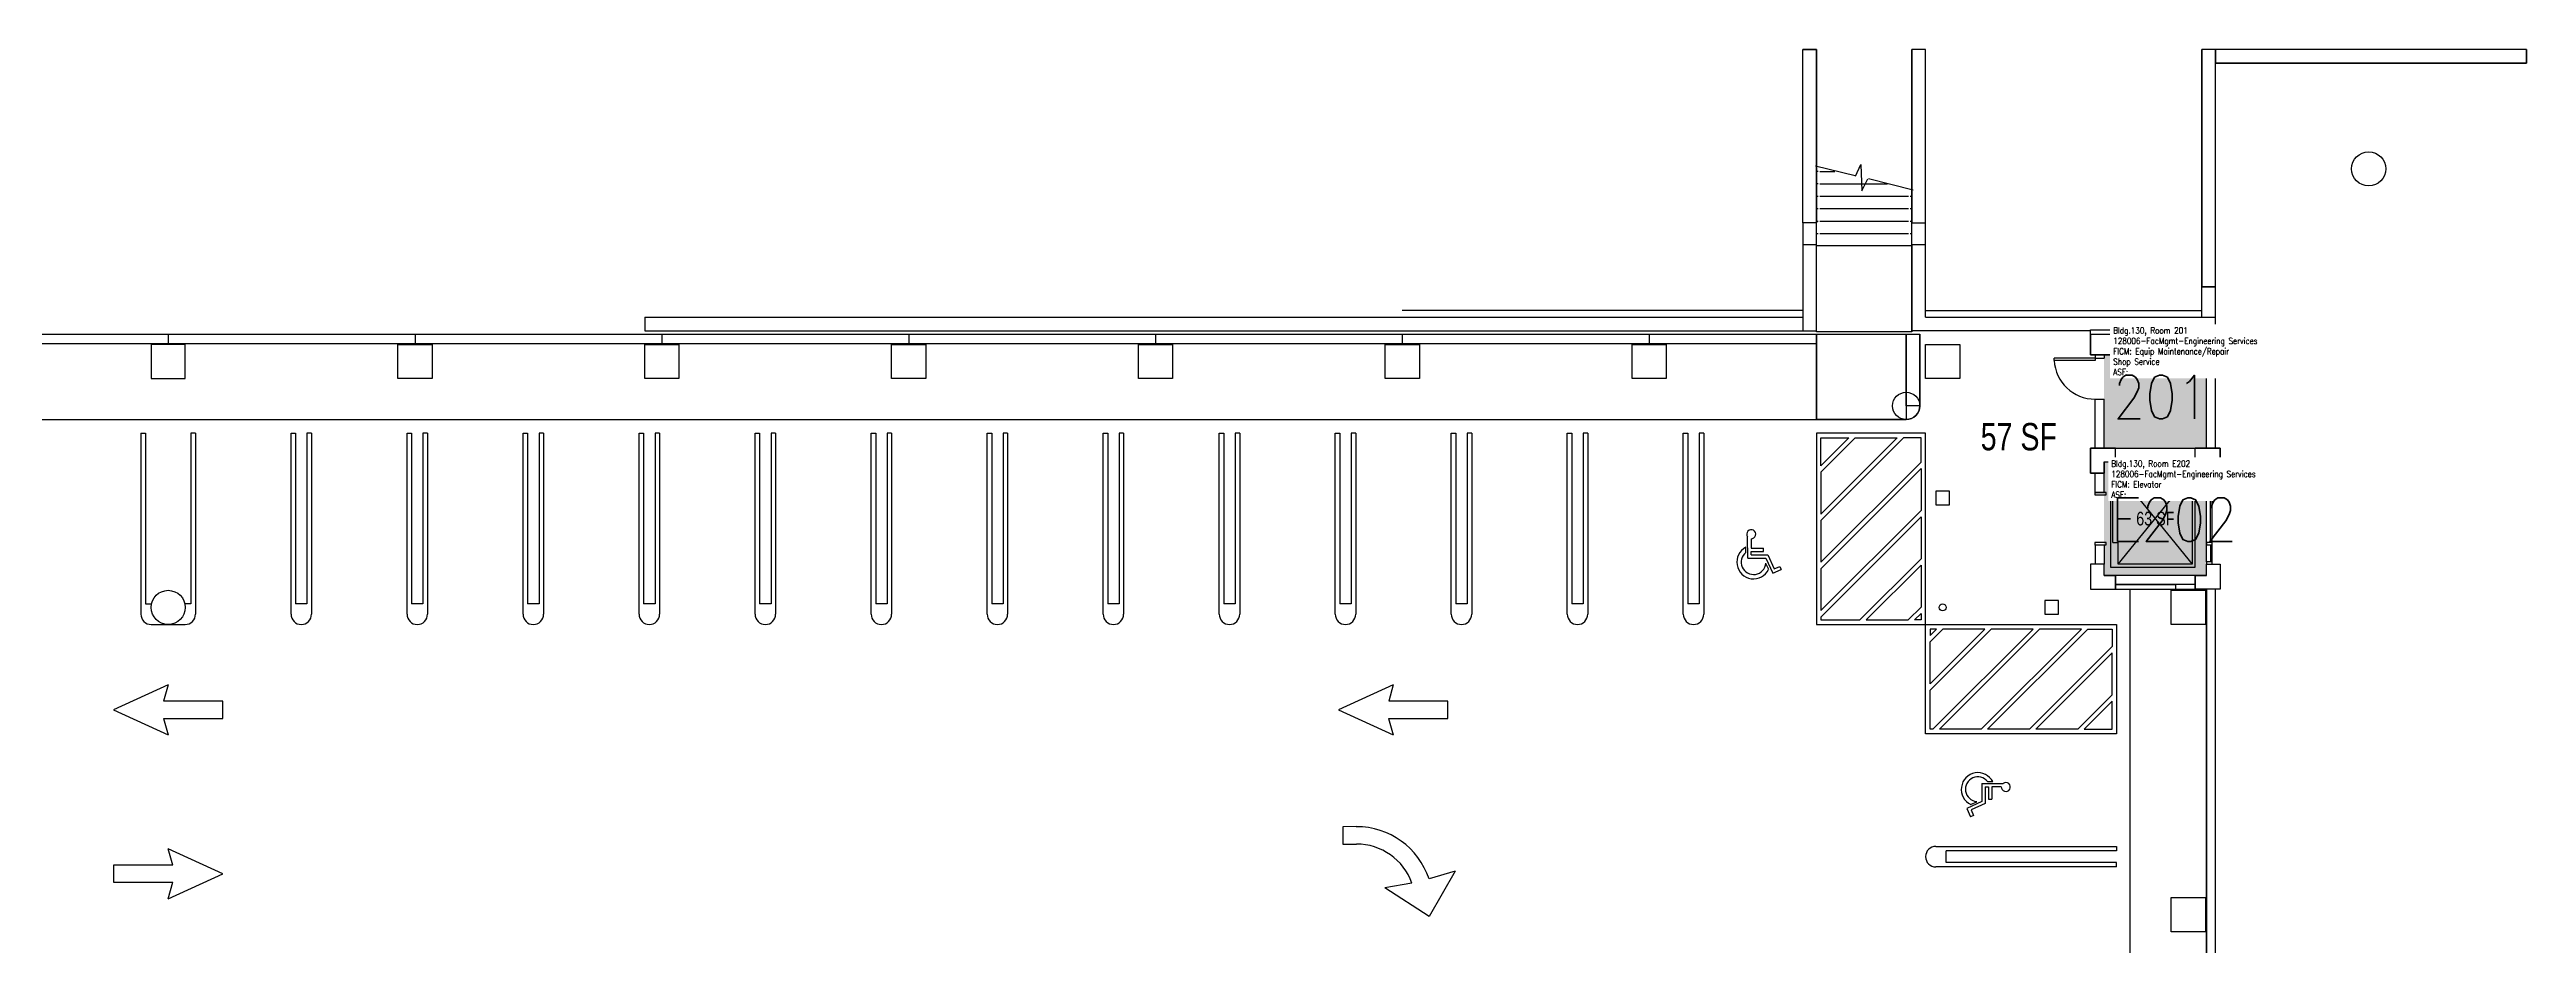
# Model space of a CAD drawing. Header units: inches. Extents: x -24 to 3849, y -24 to 3614.
# Drawn here: x 1672 to 3849, y 2811 to 3598 of the extents above; entities that cross this region are included whole.
import ezdxf
from ezdxf.enums import TextEntityAlignment as Align

# ---------------------------------------------------------------- set-up
doc = ezdxf.new("R2010")
doc.units = ezdxf.units.IN
doc.header["$LTSCALE"] = 10
doc.header["$MEASUREMENT"] = 0
doc.layers.get('0').update_dxf_attribs({"linetype": 'CONTINUOUS'})
for name, color, linetype in [('A-COLS', 5, 'CONTINUOUS'), ('A-DOOR', 2, 'CONTINUOUS'), ('A-FLOR', 3, 'CONTINUOUS'), ('A-GLAZ', 1, 'CONTINUOUS'), ('A-GLAZ-SILL', 2, 'CONTINUOUS'), ('A-IDEN-RNUM', 7, 'CONTINUOUS'), ('A-IDEN-SNUM', 4, 'CONTINUOUS'), ('A-IDEN-VNUM', 4, 'CONTINUOUS'), ('A-WALL', 5, 'CONTINUOUS'), ('AREA-TEXT', 3, 'CONTINUOUS'), ('Rooms-Category-Color', 7, 'CONTINUOUS'), ('Rooms-College-Color', 7, 'CONTINUOUS'), ('Rooms-Department-Color', 7, 'CONTINUOUS'), ('Rooms-Division-Color', 7, 'CONTINUOUS'), ('Rooms-Information', 7, 'CONTINUOUS')]:
    doc.layers.add(name, color=color, linetype=linetype)
doc.styles.add('AREA', font='arial.ttf', dxfattribs={"width": 0.75, "height": 24})
doc.styles.add('ROOMSNUMBER', font='txt.shx', dxfattribs={"height": 0.03})
doc.styles.add('ROOMVNUMBER', font='simplex.shx', dxfattribs={"width": 0.85})

# ---------------------------------------------------------------- blocks, each defined once
blk = doc.blocks.new('UNITSQUARE')
for p, q in [((1, 1), (0, 1)), ((0, 1), (0, 0)), ((1, 0), (1, 1)), ((0, 0), (1, 0))]:
    blk.add_line(p, q)

msp = doc.modelspace()

# ---------------------------------------------------------------- hatches: boundary and pattern name
at = {"layer": 'Rooms-Category-Color', "true_color": 0xe3c5e1}
msp.add_hatch(color=254, dxfattribs=at).paths.add_polyline_path([(3568, 3248), (3478, 3248), (3478, 3330), (3488, 3330), (3488, 3340), (3568, 3340)])
at = {"layer": 'Rooms-Category-Color', "true_color": 0xadadad}
msp.add_hatch(color=253, dxfattribs=at).paths.add_polyline_path([(3568, 3136), (3478, 3136), (3478, 3236), (3568, 3236)])
at = {"layer": 'Rooms-College-Color', "true_color": 0xadadad}
for points in [[(3568, 3248), (3478, 3248), (3478, 3330), (3488, 3330), (3488, 3340), (3568, 3340)], [(3568, 3136), (3478, 3136), (3478, 3236), (3568, 3236)]]:
    msp.add_hatch(color=253, dxfattribs=at).paths.add_polyline_path(points)
at = {"layer": 'Rooms-Department-Color', "true_color": 0x80bc67}
msp.add_hatch(color=83, dxfattribs=at).paths.add_polyline_path([(3568, 3248), (3478, 3248), (3478, 3330), (3488, 3330), (3488, 3340), (3568, 3340)])
at = {"layer": 'Rooms-Department-Color', "true_color": 0xacacac}
msp.add_hatch(color=253, dxfattribs=at).paths.add_polyline_path([(3568, 3136), (3478, 3136), (3478, 3236), (3568, 3236)])
at = {"layer": 'Rooms-Division-Color', "true_color": 0x80bc67}
msp.add_hatch(color=83, dxfattribs=at).paths.add_polyline_path([(3568, 3248), (3478, 3248), (3478, 3330), (3488, 3330), (3488, 3340), (3568, 3340)])
at = {"layer": 'Rooms-Division-Color', "true_color": 0xadadad}
msp.add_hatch(color=253, dxfattribs=at).paths.add_polyline_path([(3568, 3136), (3478, 3136), (3478, 3236), (3568, 3236)])

# ---------------------------------------------------------------- linework, layer by layer
at = {"layer": 'A-COLS'}
for p, q in [((1791, 3339, 0.2), (1761, 3339, 0.2)), ((1761, 3339, 0.2), (1761, 3309, 0.2)), ((1791, 3339, 0.2), (1761, 3339, 0.2)), ((1761, 3339, 0.2), (1761, 3309, 0.2)), ((1791, 3309, 0.2), (1791, 3339, 0.2)), ((1791, 3309, 0.2), (1791, 3339, 0.2)), ((1978, 3309, 0.2), (1978, 3339, 0.2)), ((1978, 3339, 0.2), (2008, 3339, 0.2)), ((1978, 3309, 0.2), (1978, 3339, 0.2)), ((1978, 3339, 0.2), (2008, 3339, 0.2)), ((2008, 3339, 0.2), (2008, 3309, 0.2)), ((2008, 3339, 0.2), (2008, 3309, 0.2)), ((2195, 3309, 0.2), (2195, 3339, 0.2)), ((2195, 3339, 0.2), (2225, 3339, 0.2)), ((2195, 3309, 0.2), (2195, 3339, 0.2)), ((2195, 3339, 0.2), (2225, 3339, 0.2)), ((2225, 3339, 0.2), (2225, 3309, 0.2)), ((2225, 3339, 0.2), (2225, 3309, 0.2)), ((2412, 3309, 0.2), (2412, 3339, 0.2)), ((2412, 3339, 0.2), (2442, 3339, 0.2)), ((2412, 3309, 0.2), (2412, 3339, 0.2)), ((2412, 3339, 0.2), (2442, 3339, 0.2)), ((2442, 3339, 0.2), (2442, 3309, 0.2)), ((2442, 3339, 0.2), (2442, 3309, 0.2)), ((2629, 3309, 0.2), (2629, 3339, 0.2)), ((2629, 3339, 0.2), (2659, 3339, 0.2)), ((2629, 3309, 0.2), (2629, 3339, 0.2)), ((2629, 3339, 0.2), (2659, 3339, 0.2)), ((2659, 3339, 0.2), (2659, 3309, 0.2)), ((2659, 3339, 0.2), (2659, 3309, 0.2)), ((2846, 3309, 0.2), (2846, 3339, 0.2)), ((2846, 3339, 0.2), (2876, 3339, 0.2)), ((2846, 3309, 0.2), (2846, 3339, 0.2)), ((2846, 3339, 0.2), (2876, 3339, 0.2)), ((2876, 3339, 0.2), (2876, 3309, 0.2)), ((2876, 3339, 0.2), (2876, 3309, 0.2)), ((3063, 3309, 0.2), (3063, 3339, 0.2)), ((3063, 3339, 0.2), (3093, 3339, 0.2)), ((3063, 3309, 0.2), (3063, 3339, 0.2)), ((3063, 3339, 0.2), (3093, 3339, 0.2)), ((3093, 3339, 0.2), (3093, 3309, 0.2)), ((3093, 3339, 0.2), (3093, 3309, 0.2)), ((3321, 3309, 0.2), (3321, 3339, 0.2)), ((3321, 3339, 0.2), (3351, 3339, 0.2)), ((3321, 3309, 0.2), (3321, 3339, 0.2)), ((3321, 3339, 0.2), (3351, 3339, 0.2)), ((3351, 3339, 0.2), (3351, 3309, 0.2)), ((3351, 3339, 0.2), (3351, 3309, 0.2)), ((3466, 3352, 0.2), (3488, 3352, 0.2)), ((3466, 3330, 0.2), (3466, 3352, 0.2)), ((3466, 3348, 0.2), (3488, 3348, 0.2)), ((3466, 3348, 0.2), (3466, 3330, 0.2)), ((3470, 3348, 0.2), (3478, 3348, 0.2)), ((3488, 3352, 0.2), (3488, 3330, 0.2)), ((3488, 3348, 0.2), (3488, 3330, 0.2)), ((3466, 3330, 0.2), (3488, 3330, 0.2)), ((3488, 3330, 0.2), (3466, 3330, 0.2)), ((1761, 3309, 0.2), (1791, 3309, 0.2)), ((1761, 3309, 0.2), (1791, 3309, 0.2)), ((2008, 3309, 0.2), (1978, 3309, 0.2)), ((2008, 3309, 0.2), (1978, 3309, 0.2)), ((2225, 3309, 0.2), (2195, 3309, 0.2)), ((2225, 3309, 0.2), (2195, 3309, 0.2)), ((2442, 3309, 0.2), (2412, 3309, 0.2)), ((2442, 3309, 0.2), (2412, 3309, 0.2)), ((2659, 3309, 0.2), (2629, 3309, 0.2)), ((2659, 3309, 0.2), (2629, 3309, 0.2)), ((2876, 3309, 0.2), (2846, 3309, 0.2)), ((2876, 3309, 0.2), (2846, 3309, 0.2)), ((3093, 3309, 0.2), (3063, 3309, 0.2)), ((3093, 3309, 0.2), (3063, 3309, 0.2)), ((3351, 3309, 0.2), (3321, 3309, 0.2)), ((3351, 3309, 0.2), (3321, 3309, 0.2)), ((3466, 3248, 0.2), (3466, 3226, 0.2)), ((3488, 3248, 0.2), (3466, 3248, 0.2)), ((3488, 3236, 0.2), (3488, 3248, 0.2)), ((3558, 3236, 0.2), (3558, 3248, 0.2)), ((3558, 3248, 0.2), (3580, 3248, 0.2)), ((3580, 3248, 0.2), (3580, 3226, 0.2)), ((3466, 3226, 0.2), (3478, 3226, 0.2)), ((3478, 3236, 0.2), (3488, 3236, 0.2)), ((3478, 3226, 0.2), (3478, 3236, 0.2)), ((3568, 3236, 0.2), (3558, 3236, 0.2)), ((3568, 3226, 0.2), (3568, 3236, 0.2)), ((3580, 3226, 0.2), (3568, 3226, 0.2)), ((3478, 3146, 0.2), (3466, 3146, 0.2)), ((3466, 3146, 0.2), (3466, 3124, 0.2)), ((3478, 3136, 0.2), (3478, 3146, 0.2)), ((3488, 3136, 0.2), (3478, 3136, 0.2)), ((3488, 3124, 0.2), (3488, 3136, 0.2)), ((3558, 3136, 0.2), (3568, 3136, 0.2)), ((3558, 3124, 0.2), (3558, 3136, 0.2)), ((3568, 3146, 0.2), (3580, 3146, 0.2)), ((3568, 3136, 0.2), (3568, 3146, 0.2)), ((3580, 3146, 0.2), (3580, 3124, 0.2)), ((3466, 3124, 0.2), (3488, 3124, 0.2)), ((3537, 3093, 0.2), (3537, 3123, 0.2)), ((3537, 3123, 0.2), (3567, 3123, 0.2)), ((3537, 3093, 0.2), (3537, 3123, 0.2)), ((3537, 3123, 0.2), (3567, 3123, 0.2)), ((3580, 3124, 0.2), (3558, 3124, 0.2)), ((3567, 3123, 0.2), (3567, 3093, 0.2)), ((3567, 3123, 0.2), (3567, 3093, 0.2)), ((3567, 3093, 0.2), (3537, 3093, 0.2)), ((3567, 3093, 0.2), (3537, 3093, 0.2)), ((3537, 2823, 0.2), (3537, 2853, 0.2)), ((3537, 2853, 0.2), (3567, 2853, 0.2)), ((3537, 2823, 0.2), (3537, 2853, 0.2)), ((3537, 2853, 0.2), (3567, 2853, 0.2)), ((3567, 2853, 0.2), (3567, 2823, 0.2)), ((3567, 2853, 0.2), (3567, 2823, 0.2)), ((3567, 2823, 0.2), (3537, 2823, 0.2)), ((3567, 2823, 0.2), (3537, 2823, 0.2))]:
    msp.add_line(p, q, dxfattribs=at)
for centre in [(3710.6, 3493.3, 0.2), (1776, 3108, 0.2), (1776, 3108, 0.2)]:
    msp.add_circle(centre, 15, dxfattribs=at)
at = {"layer": 'A-DOOR'}
for p, q in [((3434, 3325, 0.2), (3434, 3327, 0.2)), ((3470, 3327, 0.2), (3434, 3327, 0.2)), ((3470, 3325, 0.2), (3434, 3325, 0.2)), ((3470, 3327, 0.2), (3470, 3325, 0.2))]:
    msp.add_line(p, q, dxfattribs=at)
msp.add_arc((3470, 3327, 0.2), 36, 183.1798, 270, dxfattribs=at)
at = {"layer": 'A-FLOR'}
for p, q in [((3224.1, 3496.1, 0.2), (3259.2, 3487.4, 0.2)), ((3226.5, 3491.1, 0.2), (3225, 3491.1, 0.2)), ((3228, 3491.1, 0.2), (3241.2, 3491.1, 0.2)), ((3259.5, 3486.8, 0.2), (3264.2, 3497.1, 0.2)), ((3264.2, 3497.1, 0.2), (3265, 3473.9, 0.2)), ((3265, 3473.9, 0.2), (3270.2, 3484.5, 0.2)), ((3310.2, 3474.7, 0.2), (3270.8, 3484.5, 0.2)), ((3226.5, 3480.1, 0.2), (3225, 3480.1, 0.2)), ((3226.5, 3469.1, 0.2), (3225, 3469.1, 0.2)), ((3228, 3480.1, 0.2), (3287.6, 3480.1, 0.2)), ((3306, 3469.1, 0.2), (3228, 3469.1, 0.2)), ((3309, 3469.1, 0.2), (3307.5, 3469.1, 0.2)), ((3226.5, 3458.1, 0.2), (3225, 3458.1, 0.2)), ((3226.5, 3447.1, 0.2), (3225, 3447.1, 0.2)), ((3306, 3458.1, 0.2), (3228, 3458.1, 0.2)), ((3306, 3447.1, 0.2), (3228, 3447.1, 0.2)), ((3309, 3458.1, 0.2), (3307.5, 3458.1, 0.2)), ((3309, 3447.1, 0.2), (3307.5, 3447.1, 0.2)), ((3226.5, 3436.1, 0.2), (3225, 3436.1, 0.2)), ((3225, 3350, 0.2), (3225, 3426, 0.2)), ((3225, 3426, 0.2), (3309, 3426, 0.2)), ((3306, 3436.1, 0.2), (3228, 3436.1, 0.2)), ((3309, 3436.1, 0.2), (3307.5, 3436.1, 0.2)), ((3309, 3426, 0.2), (3309, 3350, 0.2)), ((1358, 3340, 0.2), (3225, 3340, 0.2)), ((3309, 3350, 0.2), (3225, 3350, 0.2)), ((3225, 3348, 0.2), (3316, 3348, 0.2)), ((3225, 3348, 0.2), (3304, 3348, 0.2)), ((3225, 3273, 0.2), (3225, 3348, 0.2)), ((3225, 3340, 0.2), (3225, 3273, 0.2)), ((3304, 3348, 0.2), (3304, 3273, 0.2)), ((3304, 3285, 0.2), (3304, 3348, 0.2)), ((3304, 3348, 0.2), (3316, 3348, 0.2)), ((3316, 3285, 0.2), (3316, 3348, 0.2)), ((3316, 3348, 0.2), (3316, 3285, 0.2)), ((1338, 3273, 0.2), (3304, 3273, 0.2)), ((3304, 3273, 0.2), (3225, 3273, 0.2)), ((3316, 3285, 0.2), (3304, 3285, 0.2)), ((1752, 3261, 0.2), (1756, 3261, 0.2)), ((1752, 3261, 0.2), (1752, 3102, 0.2)), ((1756, 3261, 0.2), (1756, 3111, 0.2)), ((1796, 3261, 0.2), (1796, 3111, 0.2)), ((1800, 3261, 0.2), (1796, 3261, 0.2)), ((1800, 3261, 0.2), (1800, 3102, 0.2)), ((1884, 3261, 0.2), (1888, 3261, 0.2)), ((1884, 3102, 0.2), (1884, 3261, 0.2)), ((1888, 3261, 0.2), (1888, 3111, 0.2)), ((1898, 3261, 0.2), (1898, 3111, 0.2)), ((1902, 3261, 0.2), (1898, 3261, 0.2)), ((1902, 3261, 0.2), (1902, 3102, 0.2)), ((1986, 3261, 0.2), (1990, 3261, 0.2)), ((1986, 3102, 0.2), (1986, 3261, 0.2)), ((1990, 3261, 0.2), (1990, 3111, 0.2)), ((2000, 3261, 0.2), (2000, 3111, 0.2)), ((2004, 3261, 0.2), (2000, 3261, 0.2)), ((2004, 3261, 0.2), (2004, 3102, 0.2)), ((2088, 3261, 0.2), (2092, 3261, 0.2)), ((2088, 3102, 0.2), (2088, 3261, 0.2)), ((2092, 3261, 0.2), (2092, 3111, 0.2)), ((2102, 3261, 0.2), (2102, 3111, 0.2)), ((2106, 3261, 0.2), (2102, 3261, 0.2)), ((2106, 3261, 0.2), (2106, 3102, 0.2)), ((2190, 3261, 0.2), (2194, 3261, 0.2)), ((2190, 3102, 0.2), (2190, 3261, 0.2)), ((2194, 3261, 0.2), (2194, 3111, 0.2)), ((2204, 3261, 0.2), (2204, 3111, 0.2)), ((2208, 3261, 0.2), (2204, 3261, 0.2)), ((2208, 3261, 0.2), (2208, 3102, 0.2)), ((2292, 3261, 0.2), (2296, 3261, 0.2)), ((2292, 3102, 0.2), (2292, 3261, 0.2)), ((2296, 3261, 0.2), (2296, 3111, 0.2)), ((2306, 3261, 0.2), (2306, 3111, 0.2)), ((2310, 3261, 0.2), (2306, 3261, 0.2)), ((2310, 3261, 0.2), (2310, 3102, 0.2)), ((2394, 3261, 0.2), (2398, 3261, 0.2)), ((2394, 3102, 0.2), (2394, 3261, 0.2)), ((2398, 3261, 0.2), (2398, 3111, 0.2)), ((2408, 3261, 0.2), (2408, 3111, 0.2)), ((2412, 3261, 0.2), (2408, 3261, 0.2)), ((2412, 3261, 0.2), (2412, 3102, 0.2)), ((2496, 3261, 0.2), (2500, 3261, 0.2)), ((2496, 3102, 0.2), (2496, 3261, 0.2)), ((2500, 3261, 0.2), (2500, 3111, 0.2)), ((2510, 3261, 0.2), (2510, 3111, 0.2)), ((2514, 3261, 0.2), (2510, 3261, 0.2)), ((2514, 3261, 0.2), (2514, 3102, 0.2)), ((2598, 3261, 0.2), (2602, 3261, 0.2)), ((2598, 3102, 0.2), (2598, 3261, 0.2)), ((2602, 3261, 0.2), (2602, 3111, 0.2)), ((2612, 3261, 0.2), (2612, 3111, 0.2)), ((2616, 3261, 0.2), (2612, 3261, 0.2)), ((2616, 3261, 0.2), (2616, 3102, 0.2)), ((2700, 3261, 0.2), (2704, 3261, 0.2)), ((2700, 3102, 0.2), (2700, 3261, 0.2)), ((2704, 3261, 0.2), (2704, 3111, 0.2)), ((2714, 3261, 0.2), (2714, 3111, 0.2)), ((2718, 3261, 0.2), (2714, 3261, 0.2)), ((2718, 3261, 0.2), (2718, 3102, 0.2)), ((2802, 3261, 0.2), (2806, 3261, 0.2)), ((2802, 3102, 0.2), (2802, 3261, 0.2)), ((2806, 3261, 0.2), (2806, 3111, 0.2)), ((2816, 3261, 0.2), (2816, 3111, 0.2)), ((2820, 3261, 0.2), (2816, 3261, 0.2)), ((2820, 3261, 0.2), (2820, 3102, 0.2)), ((2904, 3261, 0.2), (2908, 3261, 0.2)), ((2904, 3102, 0.2), (2904, 3261, 0.2)), ((2908, 3261, 0.2), (2908, 3111, 0.2)), ((2918, 3261, 0.2), (2918, 3111, 0.2)), ((2922, 3261, 0.2), (2918, 3261, 0.2)), ((2922, 3261, 0.2), (2922, 3102, 0.2)), ((3006, 3261, 0.2), (3010, 3261, 0.2)), ((3006, 3102, 0.2), (3006, 3261, 0.2)), ((3010, 3261, 0.2), (3010, 3111, 0.2)), ((3020, 3261, 0.2), (3020, 3111, 0.2)), ((3024, 3261, 0.2), (3020, 3261, 0.2)), ((3024, 3261, 0.2), (3024, 3102, 0.2)), ((3108, 3261, 0.2), (3112, 3261, 0.2)), ((3108, 3102, 0.2), (3108, 3261, 0.2)), ((3112, 3261, 0.2), (3112, 3111, 0.2)), ((3122, 3261, 0.2), (3122, 3111, 0.2)), ((3126, 3261, 0.2), (3122, 3261, 0.2)), ((3126, 3261, 0.2), (3126, 3102, 0.2)), ((3229, 3184.4, 0.2), (3301.6, 3257, 0.2)), ((3229, 3226.8, 0.2), (3259.2, 3257, 0.2)), ((3229, 3190, 0.2), (3296, 3257, 0.2)), ((3229, 3232.5, 0.2), (3253.5, 3257, 0.2)), ((3229, 3232.5, 0.2), (3229, 3257, 0.2)), ((3229, 3257, 0.2), (3253.5, 3257, 0.2)), ((3259.2, 3257, 0.2), (3296, 3257, 0.2)), ((3317, 3257, 0.2), (3301.6, 3257, 0.2)), ((3317, 3235.6, 0.2), (3317, 3257, 0.2)), ((3229, 3147.6, 0.2), (3317, 3235.6, 0.2)), ((3229, 3142, 0.2), (3317, 3230, 0.2)), ((3229, 3226.8, 0.2), (3229, 3190, 0.2)), ((3317, 3230, 0.2), (3317, 3193.2, 0.2)), ((3490.3, 3226, 0.2), (3555.3, 3146, 0.2)), ((3490.3, 3146, 0.2), (3555.3, 3226, 0.2)), ((3490.3, 3207, 0.2), (3490.3, 3226, 0.2)), ((3490.3, 3226, 0.2), (3555.3, 3226, 0.2)), ((3555.3, 3226, 0.2), (3555.3, 3146, 0.2)), ((3342, 3210, 0.2), (3330, 3210, 0.2)), ((3330, 3210, 0.2), (3330, 3198, 0.2)), ((3342, 3198, 0.2), (3342, 3210, 0.2)), ((3485.6, 3207, 0.2), (3490.3, 3207, 0.2)), ((3485.6, 3165, 0.2), (3485.6, 3207, 0.2)), ((3229, 3105.2, 0.2), (3317, 3193.2, 0.2)), ((3229, 3099.5, 0.2), (3317, 3187.5, 0.2)), ((3229, 3184.4, 0.2), (3229, 3147.6, 0.2)), ((3317, 3187.5, 0.2), (3317, 3150.8, 0.2)), ((3330, 3198, 0.2), (3342, 3198, 0.2)), ((3163.1, 3156.3, 0.2), (3163, 3160.9, 0.2)), ((3164.8, 3151.4, 0.2), (3164.6, 3170, 0.2)), ((3167.6, 3168.3, 0.2), (3167.6, 3160, 0.2)), ((3167.6, 3160, 0.2), (3178.4, 3159.9, 0.2)), ((3178.5, 3157, 0.2), (3178.4, 3159.9, 0.2)), ((3485.6, 3165, 0.2), (3490.3, 3165, 0.2)), ((3490.3, 3146, 0.2), (3490.3, 3165, 0.2)), ((3164.8, 3151.4, 0.2), (3180.5, 3151.3, 0.2)), ((3167.7, 3157.1, 0.2), (3178.5, 3157, 0.2)), ((3167.7, 3154.3, 0.2), (3167.7, 3157.1, 0.2)), ((3167.7, 3154.3, 0.2), (3182.2, 3154.2, 0.2)), ((3180.5, 3151.3, 0.2), (3186.6, 3138.1, 0.2)), ((3183.1, 3141.4, 0.2), (3180.6, 3146.7, 0.2)), ((3182.2, 3154.2, 0.2), (3188, 3141.8, 0.2)), ((3186.6, 3138.1, 0.2), (3194.1, 3141.3, 0.2)), ((3188, 3141.8, 0.2), (3192.9, 3143.9, 0.2)), ((3192.9, 3143.9, 0.2), (3194.1, 3141.3, 0.2)), ((3229, 3142, 0.2), (3229, 3105.2, 0.2)), ((3317, 3150.8, 0.2), (3263.2, 3097, 0.2)), ((3317, 3145.1, 0.2), (3268.9, 3097, 0.2)), ((3317, 3145.1, 0.2), (3317, 3108.3, 0.2)), ((3555.3, 3146, 0.2), (3490.3, 3146, 0.2)), ((3438, 3114, 0.2), (3426, 3114, 0.2)), ((3426, 3114, 0.2), (3426, 3102, 0.2)), ((3438, 3102, 0.2), (3438, 3114, 0.2)), ((3558, 3128, 0.2), (3488, 3128, 0.2)), ((3488, 3128, 0.2), (3488, 3124, 0.2)), ((3488, 3124, 0.2), (3501, 3124, 0.2)), ((3488, 3124, 0.2), (3558, 3124, 0.2)), ((3501, 2584, 0.2), (3501, 3124, 0.2)), ((3501, 3124, 0.2), (3568, 3124, 0.2)), ((3558, 3124, 0.2), (3558, 3128, 0.2)), ((3568, 3124, 0.2), (3568, 2552, 0.2)), ((1756, 3111, 0.2), (1761, 3111, 0.2)), ((1761, 3093, 0.2), (1791, 3093, 0.2)), ((1796, 3111, 0.2), (1791, 3111, 0.2)), ((1898, 3111, 0.2), (1888, 3111, 0.2)), ((2000, 3111, 0.2), (1990, 3111, 0.2)), ((2102, 3111, 0.2), (2092, 3111, 0.2)), ((2204, 3111, 0.2), (2194, 3111, 0.2)), ((2306, 3111, 0.2), (2296, 3111, 0.2)), ((2408, 3111, 0.2), (2398, 3111, 0.2)), ((2510, 3111, 0.2), (2500, 3111, 0.2)), ((2612, 3111, 0.2), (2602, 3111, 0.2)), ((2714, 3111, 0.2), (2704, 3111, 0.2)), ((2816, 3111, 0.2), (2806, 3111, 0.2)), ((2918, 3111, 0.2), (2908, 3111, 0.2)), ((3020, 3111, 0.2), (3010, 3111, 0.2)), ((3122, 3111, 0.2), (3112, 3111, 0.2)), ((3229, 3099.5, 0.2), (3229, 3097, 0.2)), ((3229, 3097, 0.2), (3263.2, 3097, 0.2)), ((3268.9, 3097, 0.2), (3305.7, 3097, 0.2)), ((3317, 3108.3, 0.2), (3305.7, 3097, 0.2)), ((3317, 3102.7, 0.2), (3311.3, 3097, 0.2)), ((3317, 3097, 0.2), (3311.3, 3097, 0.2)), ((3317, 3102.7, 0.2), (3317, 3097, 0.2)), ((3426, 3102, 0.2), (3438, 3102, 0.2)), ((3330.7, 3089, 0.2), (3325, 3083.3, 0.2)), ((3373.1, 3089, 0.2), (3325, 3040.9, 0.2)), ((3336.3, 3089, 0.2), (3325, 3077.7, 0.2)), ((3378.8, 3089, 0.2), (3325, 3035.2, 0.2)), ((3330.7, 3089, 0.2), (3325, 3089, 0.2)), ((3325, 3089, 0.2), (3325, 3083.3, 0.2)), ((3325, 3040.9, 0.2), (3325, 3077.7, 0.2)), ((3327.5, 3001, 0.2), (3415.5, 3089, 0.2)), ((3333.2, 3001, 0.2), (3421.2, 3089, 0.2)), ((3373.1, 3089, 0.2), (3336.3, 3089, 0.2)), ((3370, 3001, 0.2), (3458, 3089, 0.2)), ((3375.6, 3001, 0.2), (3463.6, 3089, 0.2)), ((3415.5, 3089, 0.2), (3378.8, 3089, 0.2)), ((3412.4, 3001, 0.2), (3485, 3073.6, 0.2)), ((3458, 3089, 0.2), (3421.2, 3089, 0.2)), ((3463.6, 3089, 0.2), (3485, 3089, 0.2)), ((3485, 3089, 0.2), (3485, 3073.6, 0.2)), ((3418, 3001, 0.2), (3485, 3068, 0.2)), ((3485, 3031.2, 0.2), (3485, 3068, 0.2)), ((1776, 3040, 0.2), (1728, 3018, 0.2)), ((1776, 3040, 0.2), (1772, 3025.5, 0.2)), ((2853, 3040, 0.2), (2805, 3018, 0.2)), ((2853, 3040, 0.2), (2849, 3025.5, 0.2)), ((3325, 3001, 0.2), (3325, 3035.2, 0.2)), ((3454.8, 3001, 0.2), (3485, 3031.2, 0.2)), ((1728, 3018, 0.2), (1775.9, 2996, 0.2)), ((1771.9, 3010.5, 0.2), (1775.9, 2996, 0.2)), ((1771.9, 3010.5, 0.2), (1824, 3010.5, 0.2)), ((1824, 3025.5, 0.2), (1772, 3025.5, 0.2)), ((1824, 3010.5, 0.2), (1824, 3025.5, 0.2)), ((2805, 3018, 0.2), (2852.9, 2996, 0.2)), ((2848.9, 3010.5, 0.2), (2852.9, 2996, 0.2)), ((2848.9, 3010.5, 0.2), (2901, 3010.5, 0.2)), ((2901, 3025.5, 0.2), (2849, 3025.5, 0.2)), ((2901, 3010.5, 0.2), (2901, 3025.5, 0.2)), ((3460.5, 3001, 0.2), (3485, 3025.5, 0.2)), ((3485, 3001, 0.2), (3485, 3025.5, 0.2)), ((3327.5, 3001, 0.2), (3325, 3001, 0.2)), ((3370, 3001, 0.2), (3333.2, 3001, 0.2)), ((3412.4, 3001, 0.2), (3375.6, 3001, 0.2)), ((3454.8, 3001, 0.2), (3418, 3001, 0.2)), ((3460.5, 3001, 0.2), (3485, 3001, 0.2)), ((3370.6, 2953.2, 0.2), (3370.5, 2937.5, 0.2)), ((3370.6, 2953.2, 0.2), (3389.2, 2953.4, 0.2)), ((3373.5, 2950.3, 0.2), (3373.4, 2935.7, 0.2)), ((3373.5, 2950.3, 0.2), (3376.3, 2950.3, 0.2)), ((3375.6, 2954.9, 0.2), (3380.1, 2955, 0.2)), ((3376.3, 2950.3, 0.2), (3376.2, 2939.5, 0.2)), ((3387.6, 2950.4, 0.2), (3379.2, 2950.3, 0.2)), ((3379.2, 2950.3, 0.2), (3379.2, 2939.6, 0.2)), ((3370.5, 2937.5, 0.2), (3357.3, 2931.4, 0.2)), ((3357.3, 2931.4, 0.2), (3360.6, 2923.9, 0.2)), ((3360.6, 2934.9, 0.2), (3366, 2937.3, 0.2)), ((3363.1, 2925.1, 0.2), (3360.6, 2923.9, 0.2)), ((3373.4, 2935.7, 0.2), (3361, 2930, 0.2)), ((3361, 2930, 0.2), (3363.1, 2925.1, 0.2)), ((3376.2, 2939.5, 0.2), (3379.2, 2939.6, 0.2)), ((2820.8, 2915.4, 0.2), (2808.6, 2915.3, 0.2)), ((2808.6, 2915.3, 0.2), (2808.6, 2900.1, 0.2)), ((2808.6, 2900.1, 0.2), (2820.6, 2900.1, 0.2)), ((3330, 2898, 0.2), (3489, 2898, 0.2)), ((3489, 2898, 0.2), (3489, 2894, 0.2)), ((1780.1, 2881.5, 0.2), (1728, 2881.5, 0.2)), ((1728, 2881.5, 0.2), (1728, 2866.5, 0.2)), ((1824, 2874, 0.2), (1776.1, 2896, 0.2)), ((1780.1, 2881.5, 0.2), (1776.1, 2896, 0.2)), ((2907.6, 2876.3, 0.2), (2884.5, 2869.4, 0.2)), ((2907.6, 2876.3, 0.2), (2884.6, 2836.3, 0.2)), ((3489, 2880, 0.2), (3330, 2880, 0.2)), ((3489, 2894, 0.2), (3339, 2894, 0.2)), ((3339, 2884, 0.2), (3339, 2894, 0.2)), ((3489, 2884, 0.2), (3339, 2884, 0.2)), ((3489, 2880, 0.2), (3489, 2884, 0.2)), ((1728, 2866.5, 0.2), (1780, 2866.5, 0.2)), ((1776, 2852, 0.2), (1824, 2874, 0.2)), ((1776, 2852, 0.2), (1780, 2866.5, 0.2)), ((2869.5, 2865.8, 0.2), (2845.5, 2861.6, 0.2)), ((2884.6, 2836.3, 0.2), (2845.5, 2861.6, 0.2))]:
    msp.add_line(p, q, dxfattribs=at)
for centre, radius in [((3304, 3285, 0.2), 12), ((3336, 3108, 0.2), 3)]:
    msp.add_circle(centre, radius, dxfattribs=at)
for centre, radius, start, end in [((3304, 3285, 0.2), 12, 270, 0), ((3169.8, 3147.8, 0.2), 14.7, 117.6345, 334.1326), ((3167.8, 3172.3, 0.2), 3.94, 266.4038, 215.8453), ((3169.8, 3147.8, 0.2), 10.9, 128.171, 354.6043), ((1761, 3102, 0.2), 9, 180, 270), ((1791, 3102, 0.2), 9, 270, 0), ((1893, 3102, 0.2), 9, 180, 0), ((1995, 3102, 0.2), 9, 180, 0), ((2097, 3102, 0.2), 9, 180, 0), ((2199, 3102, 0.2), 9, 180, 0), ((2301, 3102, 0.2), 9, 180, 0), ((2403, 3102, 0.2), 9, 180, 0), ((2505, 3102, 0.2), 9, 180, 0), ((2607, 3102, 0.2), 9, 180, 0), ((2709, 3102, 0.2), 9, 180, 0), ((2811, 3102, 0.2), 9, 180, 0), ((2913, 3102, 0.2), 9, 180, 0), ((3015, 3102, 0.2), 9, 180, 0), ((3117, 3102, 0.2), 9, 180, 0), ((3367.1, 2948.1, 0.2), 14.7, 27.6345, 244.1326), ((3367, 2948.2, 0.2), 10.9, 38.171, 264.6043), ((3391.5, 2950.2, 0.2), 3.94, 176.4038, 125.8453), ((2820.9, 2848.3, 0.2), 67, 18.3509, 90.3043), ((2820.6, 2848.1, 0.2), 52, 19.8876, 90), ((3330, 2889, 0.2), 9, 90, 270)]:
    msp.add_arc(centre, radius, start, end, dxfattribs=at)
at = {"layer": 'A-GLAZ'}
for p, q in [((3571.4, 3224, 0.2), (3571.4, 3209, 0.2)), ((3571.4, 3165, 0.2), (3571.4, 3207, 0.2)), ((3571.4, 3163, 0.2), (3571.4, 3148, 0.2))]:
    msp.add_line(p, q, dxfattribs=at)
at = {"layer": 'A-GLAZ-SILL'}
for p, q in [((3573, 3226, 0.2), (3568, 3226, 0.2)), ((3568, 3226, 0.2), (3568, 3224, 0.2)), ((3568, 3148, 0.2), (3568, 3224, 0.2)), ((3568, 3224, 0.2), (3573, 3224, 0.2)), ((3573, 3224, 0.2), (3573, 3226, 0.2)), ((3573, 3148, 0.2), (3573, 3224, 0.2)), ((3573, 3209, 0.2), (3568, 3209, 0.2)), ((3568, 3209, 0.2), (3568, 3207, 0.2)), ((3568, 3207, 0.2), (3573, 3207, 0.2)), ((3573, 3207, 0.2), (3573, 3209, 0.2)), ((3573, 3165, 0.2), (3568, 3165, 0.2)), ((3568, 3165, 0.2), (3568, 3163, 0.2)), ((3568, 3163, 0.2), (3573, 3163, 0.2)), ((3573, 3163, 0.2), (3573, 3165, 0.2)), ((3573, 3148, 0.2), (3568, 3148, 0.2)), ((3568, 3148, 0.2), (3568, 3146, 0.2)), ((3568, 3146, 0.2), (3573, 3146, 0.2)), ((3573, 3146, 0.2), (3573, 3148, 0.2))]:
    msp.add_line(p, q, dxfattribs=at)
at = {"layer": 'A-WALL'}
for p, q in [((3213, 3446, 0.2), (3213, 3598.1, 0.2)), ((3225, 3598.1, 0.2), (3213, 3598.1, 0.2)), ((3213, 3598.1, 0.2), (3225, 3598.1, 0.2)), ((3213, 3446, 0.2), (3213, 3598.1, 0.2)), ((3225, 3446, 0.2), (3225, 3598.1, 0.2)), ((3225, 3598.1, 0.2), (3225, 3446, 0.2)), ((3321, 3598.1, 0.2), (3309, 3598.1, 0.2)), ((3309, 3446, 0.2), (3309, 3598.1, 0.2)), ((3321, 3598.1, 0.2), (3309, 3598.1, 0.2)), ((3309, 3598.1, 0.2), (3309, 3446, 0.2)), ((3321, 3446, 0.2), (3321, 3598.1, 0.2)), ((3321, 3446, 0.2), (3321, 3598.1, 0.2)), ((3849.3, 3598.1, 0.2), (3564, 3598.1, 0.2)), ((3564, 3389.8, 0.2), (3564, 3598.1, 0.2)), ((3576, 3598.1, 0.2), (3564, 3598.1, 0.2)), ((3564, 3598.1, 0.2), (3564, 3389.8, 0.2)), ((3849.3, 3598.1, 0.2), (3576, 3598.1, 0.2)), ((3576, 3598.1, 0.2), (3576, 3586.1, 0.2)), ((3576, 3389.8, 0.2), (3576, 3598.1, 0.2)), ((3849.3, 3598.1, 0.2), (3849.3, 3586.1, 0.2)), ((3849.3, 3586.1, 0.2), (3849.3, 3598.1, 0.2)), ((3576, 3389.8, 0.2), (3576, 3586.1, 0.2)), ((3849.3, 3586.1, 0.2), (3576, 3586.1, 0.2)), ((3576, 3586.1, 0.2), (3849.3, 3586.1, 0.2)), ((3225, 3446, 0.2), (3213, 3446, 0.2)), ((3213, 3446, 0.2), (3213, 3351, 0.2)), ((3225, 3446, 0.2), (3213, 3446, 0.2)), ((3225, 3351, 0.2), (3225, 3446, 0.2)), ((3309, 3446, 0.2), (3321, 3446, 0.2)), ((3309, 3351, 0.2), (3309, 3446, 0.2)), ((3309, 3446, 0.2), (3321, 3446, 0.2)), ((3321, 3363, 0.2), (3321, 3446, 0.2)), ((3225, 3426.7, 0.2), (3213, 3426.7, 0.2)), ((3321, 3426.7, 0.2), (3309, 3426.7, 0.2)), ((3576, 3389.8, 0.2), (3564, 3389.8, 0.2)), ((3564, 3363, 0.2), (3564, 3389.8, 0.2)), ((3564, 3389.8, 0.2), (3576, 3389.8, 0.2)), ((3576, 3348, 0.2), (3576, 3389.8, 0.2)), ((2195, 3363, 0.2), (3213, 3363, 0.2)), ((2195, 3363, 0.2), (2195, 3351, 0.2)), ((3213, 3369, 0.2), (2861, 3369, 0.2)), ((3321, 3369, 0.2), (3564, 3369, 0.2)), ((3321, 3363, 0.2), (3576, 3363, 0.2)), ((1358, 3340, 0.2), (3225, 3340, 0.2)), ((1366, 3348, 0.2), (3225, 3348, 0.2)), ((1776, 3348, 0.2), (1776, 3340, 0.2)), ((1993, 3348, 0.2), (1993, 3340, 0.2)), ((2195, 3351, 0.2), (3225, 3351, 0.2)), ((2210, 3348, 0.2), (2210, 3340, 0.2)), ((2427, 3348, 0.2), (2427, 3340, 0.2)), ((2644, 3348, 0.2), (2644, 3340, 0.2)), ((2861, 3348, 0.2), (2861, 3340, 0.2)), ((3078, 3348, 0.2), (3078, 3340, 0.2)), ((3225, 3348, 0.2), (3225, 3340, 0.2)), ((3466, 3351, 0.2), (3309, 3351, 0.2)), ((3466, 3352, 0.2), (3488, 3352, 0.2)), ((3466, 3330, 0.2), (3466, 3352, 0.2)), ((3488, 3352, 0.2), (3488, 3330, 0.2)), ((3488, 3351, 0.2), (3564, 3351, 0.2)), ((3576, 3348, 0.2), (3488, 3348, 0.2)), ((3568, 3340, 0.2), (3488, 3340, 0.2)), ((3564, 3348, 0.2), (3564, 3351, 0.2)), ((3568, 3248, 0.2), (3568, 3340, 0.2)), ((3576, 3248, 0.2), (3576, 3348, 0.2)), ((3488, 3330, 0.2), (3466, 3330, 0.2)), ((3470, 3330, 0.2), (3470, 3327, 0.2)), ((3470, 3327, 0.2), (3478, 3327, 0.2)), ((3478, 3330, 0.2), (3478, 3327, 0.2)), ((3470, 3248, 0.2), (3470, 3291, 0.2)), ((3470, 3291, 0.2), (3478, 3291, 0.2)), ((3478, 3248, 0.2), (3478, 3291, 0.2)), ((3466, 3248, 0.2), (3488, 3248, 0.2)), ((3466, 3226, 0.2), (3466, 3248, 0.2)), ((3488, 3236, 0.2), (3488, 3248, 0.2)), ((3488, 3248, 0.2), (3558, 3248, 0.2)), ((3580, 3248, 0.2), (3558, 3248, 0.2)), ((3558, 3236, 0.2), (3558, 3248, 0.2)), ((3580, 3226, 0.2), (3580, 3248, 0.2)), ((3478, 3226, 0.2), (3466, 3226, 0.2)), ((3470, 3209, 0.2), (3470, 3226, 0.2)), ((3478, 3236, 0.2), (3478, 3226, 0.2)), ((3478, 3236, 0.2), (3488, 3236, 0.2)), ((3478, 3209, 0.2), (3478, 3226, 0.2)), ((3488, 3236, 0.2), (3558, 3236, 0.2)), ((3568, 3236, 0.2), (3558, 3236, 0.2)), ((3568, 3236, 0.2), (3568, 3226, 0.2)), ((3568, 3226, 0.2), (3580, 3226, 0.2)), ((3479.7, 3209, 0.2), (3469.7, 3209, 0.2)), ((3469.7, 3209, 0.2), (3469.7, 3207, 0.2)), ((3469.7, 3207, 0.2), (3479.7, 3207, 0.2)), ((3470, 3209, 0.2), (3478, 3209, 0.2)), ((3479.7, 3207, 0.2), (3479.7, 3209, 0.2)), ((3479.7, 3165, 0.2), (3469.7, 3165, 0.2)), ((3469.7, 3165, 0.2), (3469.7, 3163, 0.2)), ((3469.7, 3163, 0.2), (3479.7, 3163, 0.2)), ((3470, 3162.8, 0.2), (3470.2, 3163, 0.2)), ((3470, 3163, 0.2), (3478, 3163, 0.2)), ((3470, 3163, 0.2), (3470, 3146, 0.2)), ((3478, 3163, 0.2), (3478, 3146, 0.2)), ((3479.7, 3163, 0.2), (3479.7, 3165, 0.2)), ((3466, 3146, 0.2), (3466, 3124, 0.2)), ((3478, 3146, 0.2), (3466, 3146, 0.2)), ((3478, 3136, 0.2), (3478, 3146, 0.2)), ((3478, 3136, 0.2), (3488, 3136, 0.2)), ((3488, 3136, 0.2), (3488, 3124, 0.2)), ((3558, 3136, 0.2), (3488, 3136, 0.2)), ((3558, 3136, 0.2), (3558, 3124, 0.2)), ((3568, 3136, 0.2), (3558, 3136, 0.2)), ((3568, 3136, 0.2), (3568, 3146, 0.2)), ((3568, 3146, 0.2), (3580, 3146, 0.2)), ((3580, 3146, 0.2), (3580, 3124, 0.2)), ((3466, 3124, 0.2), (3488, 3124, 0.2)), ((3488, 3128, 0.2), (3541, 3128, 0.2)), ((3541, 3123, 0.2), (3541, 3128, 0.2)), ((3580, 3124, 0.2), (3558, 3124, 0.2)), ((3568, 2552, 0.2), (3568, 3124, 0.2)), ((3576, 2544, 0.2), (3576, 3124, 0.2))]:
    msp.add_line(p, q, dxfattribs=at)

# ---------------------------------------------------------------- block references
at = {"layer": 'A-FLOR', "xscale": -96, "yscale": -168.0000000005207, "zscale": 12, "rotation": 180}
msp.add_blockref('UNITSQUARE', (3225, 3093, 0.2), dxfattribs=at)
at = {"layer": 'A-FLOR', "zscale": 12}
for p, xscale, yscale in [((3483.8, 3229, 0.2), 74.00000000372529, -85.99999999822376), ((3321, 3093, 0.2), 168, -96.00000000182962)]:
    msp.add_blockref('UNITSQUARE', p, dxfattribs=dict(at, xscale=xscale, yscale=yscale))

# ---------------------------------------------------------------- texts
at = {"layer": 'A-IDEN-RNUM', "style": 'ROOMSNUMBER'}
for s, p in [('0201-00', (3519.9, 3324)), ('E202-00', (3515.4, 3191.5))]:
    msp.add_text(s, height=0.36, rotation=360, dxfattribs=at).set_placement(p)
at = {"layer": 'A-IDEN-SNUM', "style": 'ROOMSNUMBER'}
for s, p in [('1300020100', (3519.9, 3324)), ('1300E20200', (3515.4, 3191.5))]:
    msp.add_text(s, height=0.36, rotation=360, dxfattribs=at).set_placement(p)
at = {"layer": 'A-IDEN-VNUM', "char_height": 38.4, "width": 82.003, "attachment_point": 1, "style": 'ROOMVNUMBER'}
for s, insert in [('201', (3486, 3312)), ('E202', (3484.3, 3204.2))]:
    msp.add_mtext(s, dxfattribs=dict(at, insert=insert))
at = {"layer": 'AREA-TEXT', "style": 'AREA', "width": 0.75}
for s, height, p in [('57 SF', 24, (3403, 3258)), ('63 SF', 12, (3523, 3186))]:
    msp.add_text(s, height=height, dxfattribs=at).set_placement(p, align=Align.MIDDLE_CENTER)

# ---------------------------------------------------------------- next in the draw order: texts
at = {"layer": 'Rooms-Information', "width": 122.88, "attachment_point": 7, "style": 'ROOMVNUMBER', "bg_fill": 3, "box_fill_scale": 1.5, "bg_fill_color": 256, "bg_fill_true_color": 13158600, "bg_fill_transparency": 0}
for s, insert, char_height in [('Bldg.130, Room 201^M^J128006-FacMgmt-Engineering Services^M^JFICM: Equip Maintenance/Repair Shop Service^M^JASF: ', (3486, 3312), 5.4857), ('Bldg.130, Room E202^M^J128006-FacMgmt-Engineering Services^M^JFICM: Elevator^M^JASF: ', (3484.3, 3204.2), 5.486)]:
    msp.add_mtext(s, dxfattribs=dict(at, insert=insert, char_height=char_height))

doc.saveas('drawing.dxf')
